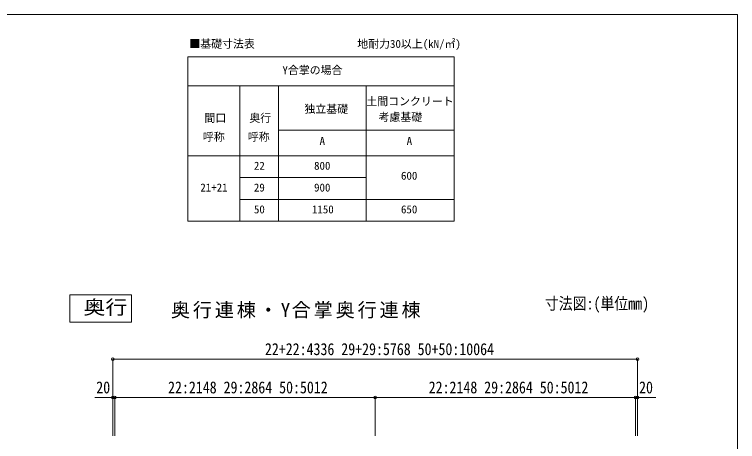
# Model space of a CAD drawing. Units: millimetres, scale not verified. Extents: x -8385 to 8479, y -5853 to 5787.
# Drawn here: x 105 to 8055, y 1088 to 5787 of the extents above; entities that cross this region are included whole.
import ezdxf
from ezdxf.enums import TextEntityAlignment as Align

# ---------------------------------------------------------------- set-up
doc = ezdxf.new("R2010")
doc.units = ezdxf.units.MM
doc.header["$LTSCALE"] = 30
doc.header["$PDMODE"] = 32
doc.header["$PDSIZE"] = 30
for name, color, linetype, lineweight in [('0-4_TABLE1', 7, 'Continuous', 9), ('0-6_OTH_LINE', 7, 'Continuous', 9), ('0-8_PARTS2', 7, 'Continuous', 18), ('F-0_240', 7, 'Continuous', 9)]:
    doc.layers.add(name, color=color, linetype=linetype, lineweight=lineweight)
doc.styles.add('ＭＳ ゴシック', font='')
doc.styles.get('ＭＳ ゴシック').set_extended_font_data('MS Gothic')

msp = doc.modelspace()

# ---------------------------------------------------------------- linework, layer by layer
at = {"layer": '0-4_TABLE1', "color": 6}
for p, q in [((1186.4, 1993.39), (1186.4, 1572.34)), ((1186.4, 1993.39), (6954.4, 1993.39)), ((6954.4, 1993.39), (6954.4, 1572.34)), ((1186.4, 1572.34), (986.4, 1572.34)), ((1186.4, 1572.34), (1186.4, 1149.72)), ((1206.4, 1572.34), (1186.4, 1572.34)), ((1206.4, 1572.34), (1206.4, 1149.72)), ((4070.4, 1572.34), (1206.4, 1572.34)), ((4070.4, 1572.34), (4070.4, 1149.72)), ((4070.4, 1572.34), (4070.4, 1149.72)), ((4070.4, 1572.34), (4070.4, 1149.72)), ((4070.4, 1572.34), (4070.4, 1149.72)), ((6934.4, 1572.34), (6934.4, 1149.72)), ((6954.4, 1572.34), (6954.4, 1149.72)), ((6954.4, 1572.34), (7154.4, 1572.34))]:
    msp.add_line(p, q, dxfattribs=at)
msp.add_lwpolyline([(4070.4, 1572.34), (6934.4, 1572.34), (6954.4, 1572.34)], dxfattribs=at)
for p in [(1186.4, 1993.39), (6954.4, 1993.39), (1186.4, 1572.34), (1206.4, 1572.34), (4070.4, 1572.34), (4070.4, 1572.34), (6934.4, 1572.34), (6954.4, 1572.34)]:
    msp.add_point(p, dxfattribs=at)
at = {"layer": '0-6_OTH_LINE', "color": 3}
msp.add_lwpolyline([(713.73, 2702.03), (1390.14, 2702.03), (1390.14, 2402.53), (713.73, 2402.53)], close=True, dxfattribs=at)
at = {"layer": '0-8_PARTS2'}
for p, q in [((2009.19, 5319.4), (2009.19, 3512.29)), ((2009.19, 5319.4), (4937.83, 5319.4)), ((2009.19, 5001.64), (4937.83, 5001.64)), ((3006.05, 5001.64), (3006.05, 3512.29)), ((3006.05, 4512.62), (4937.83, 4512.62)), ((2009.19, 4232.29), (4937.83, 4232.29)), ((2581.93, 3992.29), (3971.94, 3992.29)), ((2581.93, 3752.29), (4937.83, 3752.29)), ((2009.19, 3512.29), (4937.83, 3512.29))]:
    msp.add_line(p, q, dxfattribs=at)
at = {"layer": '0-8_PARTS2', "lineweight": 9}
for p, q in [((4937.83, 5319.4), (4937.83, 3512.29)), ((2581.93, 5001.64), (2581.93, 3512.29)), ((3006.05, 5001.64), (3006.05, 3512.29)), ((3971.94, 5001.64), (3971.94, 3512.29))]:
    msp.add_line(p, q, dxfattribs=at)
at = {"layer": 'F-0_240', "color": 5}
for p, q in [((-8385.45, 5787.34), (8054.55, 5787.34)), ((8054.55, 5787.34), (8054.55, -5852.66))]:
    msp.add_line(p, q, dxfattribs=at)

# ---------------------------------------------------------------- texts
at = {"layer": '0-4_TABLE1', "style": 'ＭＳ ゴシック', "width": 0.85}
for s, p in [('22+22:4336 29+29:5768 50+50:10064', (2858.35, 1999.39)), ('20', (1003.9, 1578.34)), ('22:2148 29:2864 50:5012', (1793.3, 1578.34)), ('22:2148 29:2864 50:5012', (4658.77, 1578.34)), ('20', (6971.9, 1578.34))]:
    msp.add_text(s, height=132, dxfattribs=at).set_placement(p, align=Align.BOTTOM_LEFT)
at = {"layer": '0-6_OTH_LINE', "color": 2, "style": 'ＭＳ ゴシック', "width": 1.15}
msp.add_text('奥行', height=154, dxfattribs=at).set_placement((862.22, 2441.65), align=Align.BOTTOM_LEFT)
at = {"layer": '0-6_OTH_LINE', "style": 'ＭＳ ゴシック', "width": 0.85}
msp.add_text('寸法図:(単位mm)', height=132, dxfattribs=at).set_placement((5935.35, 2501.09), align=Align.BOTTOM_LEFT)
at = {"layer": '0-6_OTH_LINE', "color": 2, "insert": (1824.21, 2441.65), "char_height": 154, "attachment_point": 7, "style": 'ＭＳ ゴシック'}
msp.add_mtext('\\T1.15;奥行連棟・Y合掌奥行連棟', dxfattribs=at)
at = {"layer": '0-8_PARTS2', "style": 'ＭＳ ゴシック'}
for s, p in [('■基礎寸法表', (2027.35, 5393.24)), ('地耐力30以上(kN/㎡)', (3873.59, 5393.24)), ('Y合掌の場合', (3050.95, 5103.59)), ('土間コンクリート', (3973.14, 4761.09)), ('独立基礎', (3293.04, 4677.52)), ('間口', (2192.72, 4577.74)), ('奥行', (2686.69, 4577.74)), ('考慮基礎', (4107.42, 4587.62)), ('呼称', (2175.9, 4370.04)), ('呼称', (2669.88, 4370.04)), ('A', (3459.29, 4325.89)), ('A', (4416.67, 4325.89)), ('22', (2737.31, 4052.29)), ('800', (3398.78, 4052.29)), ('600', (4354.45, 3942.41)), ('21+21', (2148.14, 3812.29)), ('29', (2737.31, 3812.29)), ('900', (3398.78, 3812.29)), ('50', (2737.31, 3572.29)), ('1150', (3375.46, 3572.29)), ('650', (4354.45, 3572.29))]:
    msp.add_text(s, height=87.98, dxfattribs=at).set_placement(p, align=Align.BOTTOM_LEFT)

doc.saveas('drawing.dxf')
